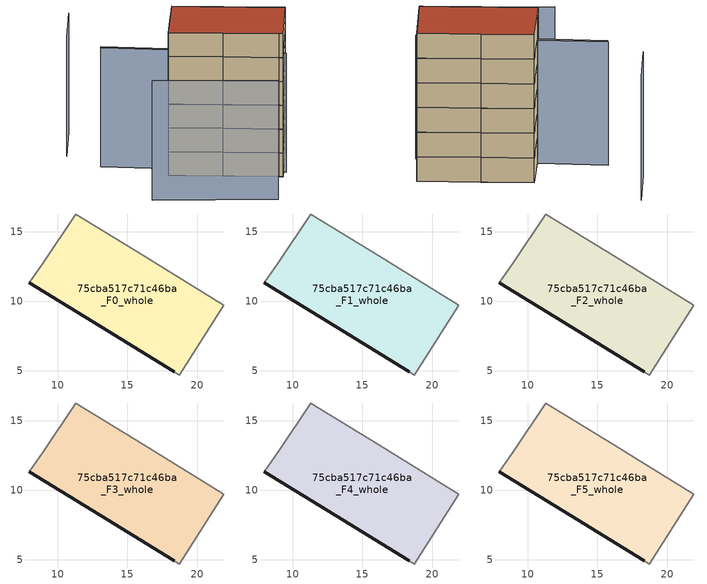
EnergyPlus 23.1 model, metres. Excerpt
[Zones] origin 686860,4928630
75cba517c71c46ba_F0_whole
 floor ground (EU_floor_Construction): 18.71,4.71 21.92,9.72 16.16,13.27 11.31,16.26 8.95,12.78 7.95,11.32 13.05,8.19 18.35,4.93 z0
 wall outside (EU_wall_Construction): 18.35,4.93 13.05,8.19 7.95,11.32 z0:3
 wall adiabatic (EU_wall_Construction): 7.95,11.32 8.95,12.78 11.31,16.26 16.16,13.27 21.92,9.72 18.71,4.71 18.35,4.93 z0:3
75cba517c71c46ba_F1_whole
 floor to 75cba517c71c46ba_F0_whole (EU_floor_Construction): 18.71,4.71 21.92,9.72 16.16,13.27 11.31,16.26 8.95,12.78 7.95,11.32 13.05,8.19 18.35,4.93 z3
 wall outside (EU_wall_Construction): 18.35,4.93 13.05,8.19 7.95,11.32 z3:6
 wall adiabatic (EU_wall_Construction): 7.95,11.32 8.95,12.78 11.31,16.26 16.16,13.27 21.92,9.72 18.71,4.71 18.35,4.93 z3:6
75cba517c71c46ba_F2_whole
 floor to 75cba517c71c46ba_F1_whole (EU_floor_Construction): 18.71,4.71 21.92,9.72 16.16,13.27 11.31,16.26 8.95,12.78 7.95,11.32 13.05,8.19 18.35,4.93 z6
 wall outside (EU_wall_Construction): 18.35,4.93 13.05,8.19 7.95,11.32 z6:9
 wall adiabatic (EU_wall_Construction): 7.95,11.32 8.95,12.78 11.31,16.26 16.16,13.27 21.92,9.72 18.71,4.71 18.35,4.93 z6:9
75cba517c71c46ba_F3_whole
 floor to 75cba517c71c46ba_F2_whole (EU_floor_Construction): 18.71,4.71 21.92,9.72 16.16,13.27 11.31,16.26 8.95,12.78 7.95,11.32 13.05,8.19 18.35,4.93 z9
 wall outside (EU_wall_Construction): 18.35,4.93 13.05,8.19 7.95,11.32 z9:12
 wall adiabatic (EU_wall_Construction): 7.95,11.32 8.95,12.78 11.31,16.26 16.16,13.27 21.92,9.72 18.71,4.71 18.35,4.93 z9:12
75cba517c71c46ba_F4_whole
 floor to 75cba517c71c46ba_F3_whole (EU_floor_Construction): 18.71,4.71 21.92,9.72 16.16,13.27 11.31,16.26 8.95,12.78 7.95,11.32 13.05,8.19 18.35,4.93 z12
 wall outside (EU_wall_Construction): 18.35,4.93 13.05,8.19 7.95,11.32 z12:15
 wall adiabatic (EU_wall_Construction): 7.95,11.32 8.95,12.78 11.31,16.26 16.16,13.27 21.92,9.72 18.71,4.71 18.35,4.93 z12:15
75cba517c71c46ba_F5_whole
 floor to 75cba517c71c46ba_F4_whole (EU_floor_Construction): 18.71,4.71 21.92,9.72 16.16,13.27 11.31,16.26 8.95,12.78 7.95,11.32 13.05,8.19 18.35,4.93 z15
 wall outside (EU_wall_Construction): 18.35,4.93 13.05,8.19 7.95,11.32 z15:18
 wall adiabatic (EU_wall_Construction): 7.95,11.32 8.95,12.78 11.31,16.26 16.16,13.27 21.92,9.72 18.71,4.71 18.35,4.93 z15:18
 roof outside (EU_roof_Construction): 16.16,13.27 21.92,9.72 18.71,4.71 18.35,4.93 13.05,8.19 7.95,11.32 8.95,12.78 11.31,16.26 z18
shading: 19.5,5.38 2.59,16.74 / 3.43,25.22 0.56,20.7 / 3.65,7.47 15.68,0.64 / 2.66,16.94 8.95,12.78 z0:15
[Building]
EU S2 Campaign: North Axis=0; Terrain=City; Solar Distribution=FullExterior
[Site:Location]
Bologna: Latitude=44.5; Longitude=11.25; Time Zone=1; Elevation=37
[SizingPeriod:WeatherFileDays]
AnnualSizingPeriod: Begin Month=1; Begin Day of Month=1; End Month=12; End Day of Month=31; Day of Week for Start Day=Monday; Use Weather File Daylight Saving Period=No; Use Weather File Rain and Snow Indicators=No
[MATERIAL]
EU_InternalMass_Material: Roughness=MediumRough; Thickness=0.1; Conductivity=1; Density=1800; Specific Heat=900; Thermal Absorptance=0.9; Solar Absorptance=0.7; Visible Absorptance=0.7
[MATERIAL:NOMASS] Roughness=MediumRough; Thermal Absorptance=0.9; Solar Absorptance=0.7; Visible Absorptance=0.7
Name | Thermal Resistance
EU_wall_NoMass | 0.779417
EU_roof_NoMass | 0.435466
EU_floor_NoMass | 0.588222
[CONSTRUCTION]
EU_wall_Construction: EU_wall_NoMass
EU_roof_Construction: EU_roof_NoMass
EU_floor_Construction: EU_floor_NoMass
EU_InternalMass_Construction: EU_InternalMass_Material
[ZONE] Type=1; Multiplier=1; Ceiling Height=autocalculate; Floor Area=autocalculate; Part of Total Floor Area=Yes
Name | Volume
75cba517c71c46ba_F0_whole | 224.173
75cba517c71c46ba_F1_whole; 75cba517c71c46ba_F2_whole; 75cba517c71c46ba_F3_whole; 75cba517c71c46ba_F4_whole; 75cba517c71c46ba_F5_whole | 224.175
[INTERNALMASS] Construction=EU_InternalMass_Construction; Surface Area=74.7248
Name | Zone or ZoneList
75cba517c71c46ba_F0_whole_EU_InternalMass | 75cba517c71c46ba_F0_whole
75cba517c71c46ba_F1_whole_EU_InternalMass | 75cba517c71c46ba_F1_whole
75cba517c71c46ba_F2_whole_EU_InternalMass | 75cba517c71c46ba_F2_whole
75cba517c71c46ba_F3_whole_EU_InternalMass | 75cba517c71c46ba_F3_whole
75cba517c71c46ba_F4_whole_EU_InternalMass | 75cba517c71c46ba_F4_whole
75cba517c71c46ba_F5_whole_EU_InternalMass | 75cba517c71c46ba_F5_whole
[OTHEREQUIPMENT] Fuel Type=Electricity; Design Level Calculation Method=Watts/Area; Power per Zone Floor Area=1; Fraction Latent=0; Fraction Radiant=0; Fraction Lost=0; Carbon Dioxide Generation Rate=0; EndUse Subcategory=EU_Step8_InternalGains
Name | Zone or ZoneList or Space or SpaceList | Schedule
EU_Step8_InternalGain_75cba517c71c46ba_F0_whole_f000 | 75cba517c71c46ba_F0_whole | EU_Step8_GainSchedule_75cba517c71c46ba_F0_whole_f000
EU_Step8_InternalGain_75cba517c71c46ba_F1_whole_f000 | 75cba517c71c46ba_F1_whole | EU_Step8_GainSchedule_75cba517c71c46ba_F1_whole_f000
EU_Step8_InternalGain_75cba517c71c46ba_F2_whole_f000 | 75cba517c71c46ba_F2_whole | EU_Step8_GainSchedule_75cba517c71c46ba_F2_whole_f000
EU_Step8_InternalGain_75cba517c71c46ba_F3_whole_f000 | 75cba517c71c46ba_F3_whole | EU_Step8_GainSchedule_75cba517c71c46ba_F3_whole_f000
EU_Step8_InternalGain_75cba517c71c46ba_F4_whole_f000 | 75cba517c71c46ba_F4_whole | EU_Step8_GainSchedule_75cba517c71c46ba_F4_whole_f000
EU_Step8_InternalGain_75cba517c71c46ba_F5_whole_f000 | 75cba517c71c46ba_F5_whole | EU_Step8_GainSchedule_75cba517c71c46ba_F5_whole_f000
[ZONEVENTILATION:DESIGNFLOWRATE] Schedule=EU_AlwaysOn; Design Flow Rate Calculation Method=AirChanges/Hour; Air Changes per Hour=0.712058; Ventilation Type=Natural; Fan Pressure Rise=0; Fan Total Efficiency=1; Constant Term Coefficient=1; Temperature Term Coefficient=0; Velocity Term Coefficient=0; Velocity Squared Term Coefficient=0; Minimum Indoor Temperature=-100; Maximum Indoor Temperature=100; Delta Temperature=-100; Minimum Outdoor Temperature=-100; Maximum Outdoor Temperature=100; Maximum Wind Speed=40
Name | Zone or ZoneList or Space or SpaceList
EU_ConstantAir_75cba517c71c46ba_F0_whole | 75cba517c71c46ba_F0_whole
EU_ConstantAir_75cba517c71c46ba_F1_whole | 75cba517c71c46ba_F1_whole
EU_ConstantAir_75cba517c71c46ba_F2_whole | 75cba517c71c46ba_F2_whole
EU_ConstantAir_75cba517c71c46ba_F3_whole | 75cba517c71c46ba_F3_whole
EU_ConstantAir_75cba517c71c46ba_F4_whole | 75cba517c71c46ba_F4_whole
EU_ConstantAir_75cba517c71c46ba_F5_whole | 75cba517c71c46ba_F5_whole
[HVACTEMPLATE:THERMOSTAT] Constant Heating Setpoint=20; Constant Cooling Setpoint=50
EU_HeatOnly_75cba517c71c46ba_F0_whole; EU_HeatOnly_75cba517c71c46ba_F1_whole; EU_HeatOnly_75cba517c71c46ba_F2_whole; EU_HeatOnly_75cba517c71c46ba_F3_whole; EU_HeatOnly_75cba517c71c46ba_F4_whole; EU_HeatOnly_75cba517c71c46ba_F5_whole
[HVACTEMPLATE:ZONE:IDEALLOADSAIRSYSTEM] System Availability Schedule=EU_AlwaysOn; Maximum Heating Supply Air Temperature=50; Minimum Cooling Supply Air Temperature=13; Maximum Heating Supply Air Humidity Ratio=0.0156; Minimum Cooling Supply Air Humidity Ratio=0.0077; Heating Limit=NoLimit; Cooling Limit=NoLimit; Heating Availability Schedule=EU_AlwaysOn; Cooling Availability Schedule=EU_CoolingOff; Dehumidification Control Type=ConstantSensibleHeatRatio; Cooling Sensible Heat Ratio=0.7; Dehumidification Setpoint=60; Humidification Control Type=None; Humidification Setpoint=30; Outdoor Air Method=None; Outdoor Air Flow Rate per Person=0.00944; Outdoor Air Flow Rate per Zone Floor Area=0; Outdoor Air Flow Rate per Zone=0; Demand Controlled Ventilation Type=None; Outdoor Air Economizer Type=NoEconomizer; Heat Recovery Type=None; Sensible Heat Recovery Effectiveness=0.7; Latent Heat Recovery Effectiveness=0.65
Name | Template Thermostat
75cba517c71c46ba_F0_whole | EU_HeatOnly_75cba517c71c46ba_F0_whole
75cba517c71c46ba_F1_whole | EU_HeatOnly_75cba517c71c46ba_F1_whole
75cba517c71c46ba_F2_whole | EU_HeatOnly_75cba517c71c46ba_F2_whole
75cba517c71c46ba_F3_whole | EU_HeatOnly_75cba517c71c46ba_F3_whole
75cba517c71c46ba_F4_whole | EU_HeatOnly_75cba517c71c46ba_F4_whole
75cba517c71c46ba_F5_whole | EU_HeatOnly_75cba517c71c46ba_F5_whole
[SIZING:ZONE] Zone Cooling Design Supply Air Temperature Input Method=SupplyAirTemperature; Zone Cooling Design Supply Air Temperature=13; Zone Heating Design Supply Air Temperature Input Method=SupplyAirTemperature; Zone Heating Design Supply Air Temperature=50; Zone Cooling Design Supply Air Humidity Ratio=0.008; Zone Heating Design Supply Air Humidity Ratio=0.008; Cooling Design Air Flow Method=DesignDay; Cooling Design Air Flow Rate=0; Cooling Minimum Air Flow per Zone Floor Area=0.000762; Cooling Minimum Air Flow=0; Cooling Minimum Air Flow Fraction=0.2; Heating Design Air Flow Method=DesignDay; Heating Design Air Flow Rate=0; Heating Maximum Air Flow per Zone Floor Area=0.002032; Heating Maximum Air Flow=0.141576; Heating Maximum Air Flow Fraction=0.3; Account for Dedicated Outdoor Air System=No; Dedicated Outdoor Air System Control Strategy=NeutralSupplyAir; Dedicated Outdoor Air Low Setpoint Temperature for Design=autosize; Dedicated Outdoor Air High Setpoint Temperature for Design=autosize; Zone Load Sizing Method=Sensible Load Only No Latent Load; Zone Latent Cooling Design Supply Air Humidity Ratio Input Method=HumidityRatioDifference; Zone Cooling Design Supply Air Humidity Ratio Difference=0.005; Zone Latent Heating Design Supply Air Humidity Ratio Input Method=HumidityRatioDifference; Zone Humidification Design Supply Air Humidity Ratio Difference=0.005
75cba517c71c46ba_F0_whole; 75cba517c71c46ba_F1_whole; 75cba517c71c46ba_F2_whole; 75cba517c71c46ba_F3_whole; 75cba517c71c46ba_F4_whole; 75cba517c71c46ba_F5_whole
[SCHEDULE:CONSTANT]
Name | Hourly Value
EU_AlwaysOn | 1
EU_CoolingOff | 0
[SCHEDULE:FILE] Column Number=1; Rows to Skip at Top=0; Number of Hours of Data=8760; Column Separator=Comma; Interpolate to Timestep=No; Minutes per Item=60; Adjust Schedule for Daylight Savings=Yes
Name | File
EU_Step8_GainSchedule_75cba517c71c46ba_F0_whole_f000 | ../../schedules/75cba517c71c46ba/75cba517c71c46ba_F0_whole_f000_gain.csv
EU_Step8_GainSchedule_75cba517c71c46ba_F1_whole_f000 | ../../schedules/75cba517c71c46ba/75cba517c71c46ba_F1_whole_f000_gain.csv
EU_Step8_GainSchedule_75cba517c71c46ba_F2_whole_f000 | ../../schedules/75cba517c71c46ba/75cba517c71c46ba_F2_whole_f000_gain.csv
EU_Step8_GainSchedule_75cba517c71c46ba_F3_whole_f000 | ../../schedules/75cba517c71c46ba/75cba517c71c46ba_F3_whole_f000_gain.csv
EU_Step8_GainSchedule_75cba517c71c46ba_F4_whole_f000 | ../../schedules/75cba517c71c46ba/75cba517c71c46ba_F4_whole_f000_gain.csv
EU_Step8_GainSchedule_75cba517c71c46ba_F5_whole_f000 | ../../schedules/75cba517c71c46ba/75cba517c71c46ba_F5_whole_f000_gain.csv
